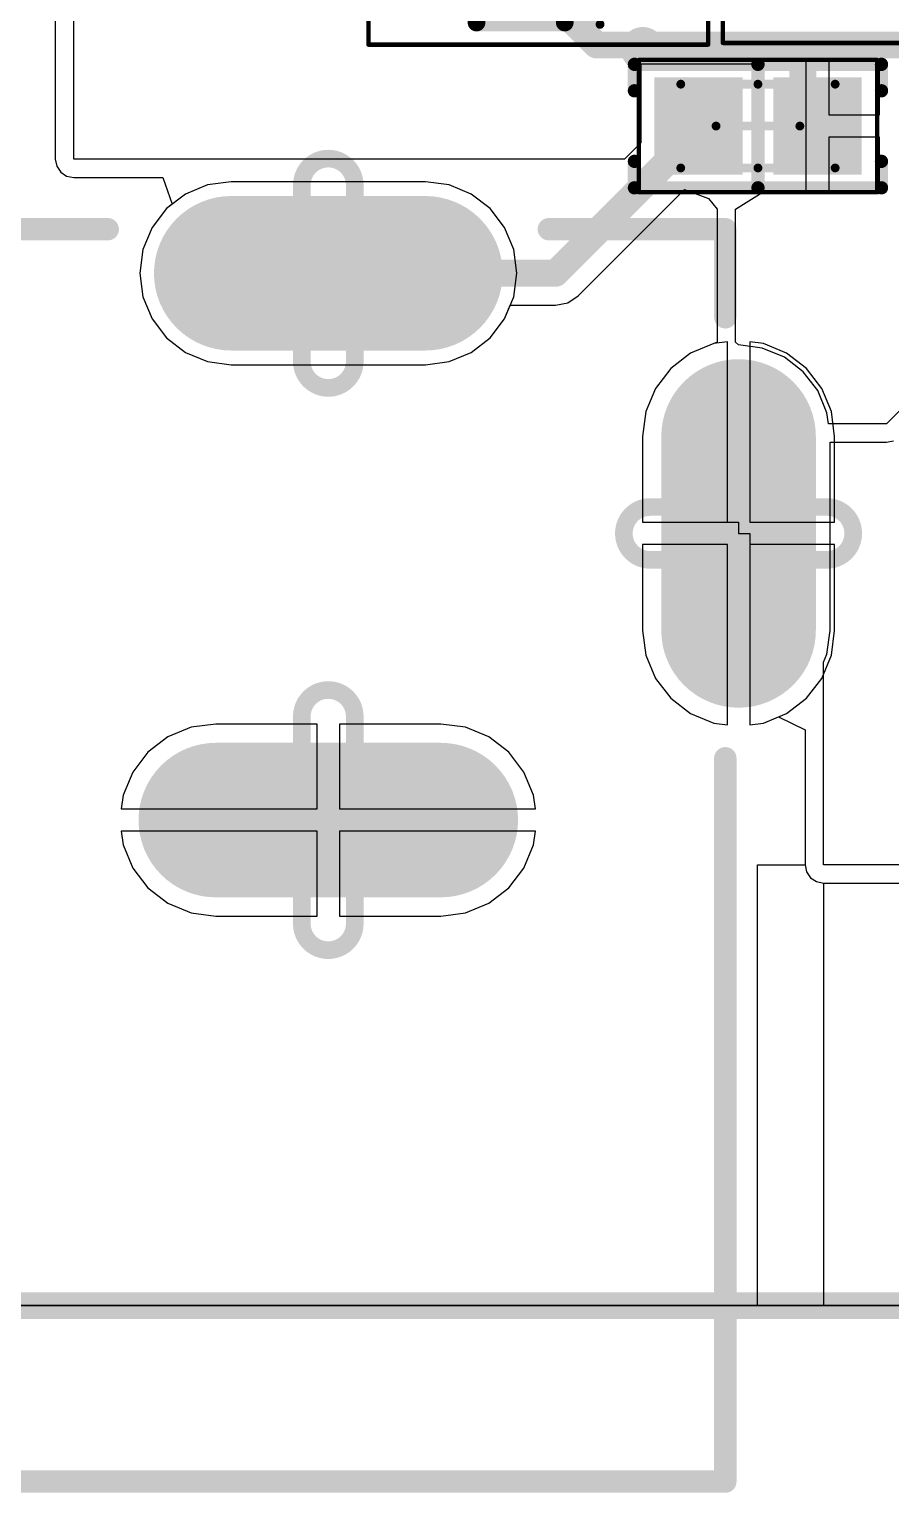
# Model space of a CAD drawing. Header units: millimetres. Extents: x 45 to 209, y 90 to 189.
# Drawn here: x 55.82 to 65.58, y 90.25 to 106.84 of the extents above; entities that cross this region are included whole.
import ezdxf

# ---------------------------------------------------------------- set-up
doc = ezdxf.new("R2010")
doc.units = ezdxf.units.MM
for name, color, linetype in [('BottomLayer', 5, 'Continuous'), ('BottomSolder', 6, 'Continuous'), ('Mechanical1', 6, 'Continuous'), ('Mechanical13', 56, 'Continuous'), ('Mechanical15', 56, 'Continuous'), ('Mechanical3', 76, 'Continuous'), ('MultiLayer', 9, 'Continuous'), ('PadHoleLayer', 156, 'Continuous'), ('TopLayer', 1, 'Continuous'), ('TopOverlay', 2, 'Continuous'), ('TopPaste', 8, 'Continuous'), ('TopSolder', 216, 'Continuous')]:
    doc.layers.add(name, color=color, linetype=linetype)

# ---------------------------------------------------------------- blocks, each defined once
blk = doc.blocks.new('TI_SOT_23_3_DBZ_5')
at = {"layer": 'Mechanical13', "const_width": 0.1}
for points in [[(0.7, 1.52), (-0.7, 1.52)], [(-0.7, 1.52), (-0.7, -1.52)], [(0.7, 1.52), (0.7, -1.52)], [(0.7, -1.52), (-0.7, -1.52)]]:
    blk.add_lwpolyline(points, dxfattribs=at)
at = {"layer": 'Mechanical13', "const_width": 0.05}
for points in [[(-0.725, 1.52, 1), (-0.675, 1.52, 1)], [(-0.725, 1.52, 1), (-0.675, 1.52, 1)], [(0.675, 1.52, 1), (0.725, 1.52, 1)], [(0.675, 1.52, 1), (0.725, 1.52, 1)], [(-0.725, -1.52, 1), (-0.675, -1.52, 1)], [(-0.725, -1.52, 1), (-0.675, -1.52, 1)], [(0.675, -1.52, 1), (0.725, -1.52, 1)], [(0.675, -1.52, 1), (0.725, -1.52, 1)]]:
    blk.add_lwpolyline(points, format="xyb", close=True, dxfattribs=at)
at = {"layer": 'Mechanical15'}
for points, const_width in [([(1.925, 1.75), (-1.925, 1.75)], 0.05), ([(-1.925, 1.75), (-1.925, -1.75)], 0.05), ([(1.925, 1.75), (1.925, -1.75)], 0.05), ([(0, 0.5), (0, -0.5)], 0.1), ([(0.5, 0), (-0.5, 0)], 0.1), ([(1.925, -1.75), (-1.925, -1.75)], 0.05)]:
    blk.add_lwpolyline(points, dxfattribs=dict(at, const_width=const_width))
for points, const_width in [([(-1.937, 1.75, 1), (-1.913, 1.75, 1)], 0.025), ([(-1.937, 1.75, 1), (-1.913, 1.75, 1)], 0.025), ([(1.913, 1.75, 1), (1.937, 1.75, 1)], 0.025), ([(1.913, 1.75, 1), (1.937, 1.75, 1)], 0.025), ([(-0.025, 0.5, 1), (0.025, 0.5, 1)], 0.05), ([(-0.525, 0, 1), (-0.475, 0, 1)], 0.05), ([(0.475, 0, 1), (0.525, 0, 1)], 0.05), ([(-0.025, -0.5, 1), (0.025, -0.5, 1)], 0.05), ([(-1.937, -1.75, 1), (-1.913, -1.75, 1)], 0.025), ([(-1.937, -1.75, 1), (-1.913, -1.75, 1)], 0.025), ([(1.913, -1.75, 1), (1.937, -1.75, 1)], 0.025), ([(1.913, -1.75, 1), (1.937, -1.75, 1)], 0.025)]:
    blk.add_lwpolyline(points, format="xyb", close=True, dxfattribs=dict(at, const_width=const_width))
at = {"layer": 'TopLayer'}
for points in [[(-0.66, 0.65), (-0.66, 1.25), (-1.71, 0.65), (-1.71, 1.25)], [(1.71, -0.3), (1.71, 0.3), (0.66, -0.3), (0.66, 0.3)], [(-0.66, -1.25), (-0.66, -0.65), (-1.71, -1.25), (-1.71, -0.65)]]:
    blk.add_solid(points, dxfattribs=at)
at = {"layer": 'TopOverlay'}
for points, const_width in [([(-1.06, 1.8, 1), (-1.31, 1.8, 1)], 0.25), ([(-1.372, 1.8, 1), (-1.248, 1.8, 1)], 0.125), ([(-1.122, 1.8, 1), (-0.997, 1.8, 1)], 0.125), ([(-0.35, 1.5, 1), (-0.25, 1.5, 1)], 0.1), ([(0.65, 1.5, 1), (0.75, 1.5, 1)], 0.1), ([(0.65, 1.5, 1), (0.75, 1.5, 1)], 0.1), ([(0.65, 0.7, 1), (0.75, 0.7, 1)], 0.1), ([(0.65, -0.7, 1), (0.75, -0.7, 1)], 0.1), ([(-0.35, -1.5, 1), (-0.25, -1.5, 1)], 0.1), ([(0.65, -1.5, 1), (0.75, -1.5, 1)], 0.1), ([(0.65, -1.5, 1), (0.75, -1.5, 1)], 0.1)]:
    blk.add_lwpolyline(points, format="xyb", close=True, dxfattribs=dict(at, const_width=const_width))
at = {"layer": 'TopOverlay', "const_width": 0.2}
for points in [[(0.7, 1.5), (-0.3, 1.5)], [(0.7, 1.5), (0.7, 0.7)], [(0.7, -0.7), (0.7, -1.5)], [(0.7, -1.5), (-0.3, -1.5)]]:
    blk.add_lwpolyline(points, dxfattribs=at)
at = {"layer": 'TopPaste'}
for points in [[(-0.66, 0.65), (-0.66, 1.25), (-1.71, 0.65), (-1.71, 1.25)], [(1.71, -0.3), (1.71, 0.3), (0.66, -0.3), (0.66, 0.3)], [(-0.66, -1.25), (-0.66, -0.65), (-1.71, -1.25), (-1.71, -0.65)]]:
    blk.add_solid(points, dxfattribs=at)
at = {"layer": 'TopSolder'}
for points in [[(-0.609, 0.599), (-0.609, 1.301), (-1.761, 0.599), (-1.761, 1.301)], [(1.761, -0.351), (1.761, 0.351), (0.609, -0.351), (0.609, 0.351)], [(-0.609, -1.301), (-0.609, -0.599), (-1.761, -1.301), (-1.761, -0.599)]]:
    blk.add_solid(points, dxfattribs=at)
blk = doc.blocks.new('34355DA5_B1DA_47C2_A88A_ECF82120A4F7_8')
at = {"layer": 'Mechanical15'}
for points, const_width in [([(-3.7, 4.65), (3.7, 4.65)], 0.05), ([(-3.7, -4.65), (-3.7, 4.65)], 0.05), ([(3.7, -4.65), (3.7, 4.65)], 0.05), ([(0, -0.5), (0, 0.5)], 0.1), ([(-0.5, 0), (0.5, 0)], 0.1), ([(-3.7, -4.65), (3.7, -4.65)], 0.05)]:
    blk.add_lwpolyline(points, dxfattribs=dict(at, const_width=const_width))
for points, const_width in [([(-3.712, 4.65, 1), (-3.688, 4.65, 1)], 0.025), ([(-3.712, 4.65, 1), (-3.688, 4.65, 1)], 0.025), ([(3.688, 4.65, 1), (3.712, 4.65, 1)], 0.025), ([(3.688, 4.65, 1), (3.712, 4.65, 1)], 0.025), ([(-0.025, 0.5, 1), (0.025, 0.5, 1)], 0.05), ([(-0.525, 0, 1), (-0.475, 0, 1)], 0.05), ([(0.475, 0, 1), (0.525, 0, 1)], 0.05), ([(-0.025, -0.5, 1), (0.025, -0.5, 1)], 0.05), ([(-3.712, -4.65, 1), (-3.688, -4.65, 1)], 0.025), ([(-3.712, -4.65, 1), (-3.688, -4.65, 1)], 0.025), ([(3.688, -4.65, 1), (3.712, -4.65, 1)], 0.025), ([(3.688, -4.65, 1), (3.712, -4.65, 1)], 0.025)]:
    blk.add_lwpolyline(points, format="xyb", close=True, dxfattribs=dict(at, const_width=const_width))
at = {"layer": 'TopLayer'}
for points in [[(-2, 3.51), (-2, 4.11), (-3.45, 3.51), (-3.45, 4.11)], [(3.45, 3.51), (3.45, 4.11), (2, 3.51), (2, 4.11)], [(-2, 2.24), (-2, 2.84), (-3.45, 2.24), (-3.45, 2.84)], [(3.45, 2.24), (3.45, 2.84), (2, 2.24), (2, 2.84)], [(-2, 0.97), (-2, 1.57), (-3.45, 0.97), (-3.45, 1.57)], [(3.45, 0.97), (3.45, 1.57), (2, 0.97), (2, 1.57)], [(-2, -0.3), (-2, 0.3), (-3.45, -0.3), (-3.45, 0.3)], [(3.45, -0.3), (3.45, 0.3), (2, -0.3), (2, 0.3)], [(-2, -1.57), (-2, -0.97), (-3.45, -1.57), (-3.45, -0.97)], [(3.45, -1.57), (3.45, -0.97), (2, -1.57), (2, -0.97)], [(-2, -2.84), (-2, -2.24), (-3.45, -2.84), (-3.45, -2.24)], [(3.45, -2.84), (3.45, -2.24), (2, -2.84), (2, -2.24)], [(-2, -4.11), (-2, -3.51), (-3.45, -4.11), (-3.45, -3.51)], [(3.45, -4.11), (3.45, -3.51), (2, -4.11), (2, -3.51)]]:
    blk.add_solid(points, dxfattribs=at)
at = {"layer": 'TopOverlay'}
for points, const_width in [([(-2.6, 4.66, 1), (-2.85, 4.66, 1)], 0.25), ([(-2.913, 4.66, 1), (-2.788, 4.66, 1)], 0.125), ([(-2.662, 4.66, 1), (-2.538, 4.66, 1)], 0.125), ([(-1.65, 4.4, 1), (-1.55, 4.4, 1)], 0.1), ([(-1.65, 4.4, 1), (-1.55, 4.4, 1)], 0.1), ([(1.55, 4.4, 1), (1.65, 4.4, 1)], 0.1), ([(1.55, 4.4, 1), (1.65, 4.4, 1)], 0.1), ([(-0.3, 3.4, 1), (-0.9, 3.4, 1)], 0.6), ([(-1.05, 3.4, 1), (-0.75, 3.4, 1)], 0.3), ([(-0.45, 3.4, 1), (-0.15, 3.4, 1)], 0.3), ([(-1.65, -4.4, 1), (-1.55, -4.4, 1)], 0.1), ([(-1.65, -4.4, 1), (-1.55, -4.4, 1)], 0.1), ([(1.55, -4.4, 1), (1.65, -4.4, 1)], 0.1), ([(1.55, -4.4, 1), (1.65, -4.4, 1)], 0.1)]:
    blk.add_lwpolyline(points, format="xyb", close=True, dxfattribs=dict(at, const_width=const_width))
at = {"layer": 'TopOverlay', "const_width": 0.2}
for points in [[(-1.6, 4.4), (1.6, 4.4)], [(-1.6, -4.4), (-1.6, 4.4)], [(1.6, -4.4), (1.6, 4.4)], [(-1.6, -4.4), (1.6, -4.4)]]:
    blk.add_lwpolyline(points, dxfattribs=at)
at = {"layer": 'TopPaste'}
for points in [[(-2, 3.51), (-2, 4.11), (-3.45, 3.51), (-3.45, 4.11)], [(3.45, 3.51), (3.45, 4.11), (2, 3.51), (2, 4.11)], [(-2, 2.24), (-2, 2.84), (-3.45, 2.24), (-3.45, 2.84)], [(3.45, 2.24), (3.45, 2.84), (2, 2.24), (2, 2.84)], [(-2, 0.97), (-2, 1.57), (-3.45, 0.97), (-3.45, 1.57)], [(3.45, 0.97), (3.45, 1.57), (2, 0.97), (2, 1.57)], [(-2, -0.3), (-2, 0.3), (-3.45, -0.3), (-3.45, 0.3)], [(3.45, -0.3), (3.45, 0.3), (2, -0.3), (2, 0.3)], [(-2, -1.57), (-2, -0.97), (-3.45, -1.57), (-3.45, -0.97)], [(3.45, -1.57), (3.45, -0.97), (2, -1.57), (2, -0.97)], [(-2, -2.84), (-2, -2.24), (-3.45, -2.84), (-3.45, -2.24)], [(3.45, -2.84), (3.45, -2.24), (2, -2.84), (2, -2.24)], [(-2, -4.11), (-2, -3.51), (-3.45, -4.11), (-3.45, -3.51)], [(3.45, -4.11), (3.45, -3.51), (2, -4.11), (2, -3.51)]]:
    blk.add_solid(points, dxfattribs=at)
at = {"layer": 'TopSolder'}
for points in [[(-1.949, 3.459), (-1.949, 4.161), (-3.501, 3.459), (-3.501, 4.161)], [(3.501, 3.459), (3.501, 4.161), (1.949, 3.459), (1.949, 4.161)], [(-1.949, 2.189), (-1.949, 2.891), (-3.501, 2.189), (-3.501, 2.891)], [(3.501, 2.189), (3.501, 2.891), (1.949, 2.189), (1.949, 2.891)], [(-1.949, 0.919), (-1.949, 1.621), (-3.501, 0.919), (-3.501, 1.621)], [(3.501, 0.919), (3.501, 1.621), (1.949, 0.919), (1.949, 1.621)], [(-1.949, -0.351), (-1.949, 0.351), (-3.501, -0.351), (-3.501, 0.351)], [(3.501, -0.351), (3.501, 0.351), (1.949, -0.351), (1.949, 0.351)], [(-1.949, -1.621), (-1.949, -0.919), (-3.501, -1.621), (-3.501, -0.919)], [(3.501, -1.621), (3.501, -0.919), (1.949, -1.621), (1.949, -0.919)], [(-1.949, -2.891), (-1.949, -2.189), (-3.501, -2.891), (-3.501, -2.189)], [(3.501, -2.891), (3.501, -2.189), (1.949, -2.891), (1.949, -2.189)], [(-1.949, -4.161), (-1.949, -3.459), (-3.501, -4.161), (-3.501, -3.459)], [(3.501, -4.161), (3.501, -3.459), (1.949, -4.161), (1.949, -3.459)]]:
    blk.add_solid(points, dxfattribs=at)
blk = doc.blocks.new('F0972D8A_C5C0_4A84_836D_A9666EE65C2D_54')
at = {"layer": 'BottomLayer', "const_width": 1.65}
for points in [[(-6.2, 1.275), (-6.2, -1.275)], [(0, 1.1), (0, -1.1)], [(-4.05, -4.65), (-1.85, -4.65)]]:
    blk.add_lwpolyline(points, dxfattribs=at)
at = {"layer": 'BottomLayer', "const_width": 0.825}
for points in [[(-6.612, 1.275, 1), (-5.788, 1.275, 1)], [(-0.412, 1.1, 1), (0.412, 1.1, 1)], [(-0.412, -1.1, 1), (0.412, -1.1, 1)], [(-6.612, -1.275, 1), (-5.788, -1.275, 1)], [(-4.462, -4.65, 1), (-3.638, -4.65, 1)], [(-2.262, -4.65, 1), (-1.438, -4.65, 1)]]:
    blk.add_lwpolyline(points, format="xyb", close=True, dxfattribs=at)
at = {"layer": 'BottomSolder', "const_width": 1.752}
for points in [[(-6.2, 1.275), (-6.2, -1.275)], [(0, 1.1), (0, -1.1)], [(-4.05, -4.65), (-1.85, -4.65)]]:
    blk.add_lwpolyline(points, dxfattribs=at)
at = {"layer": 'BottomSolder', "const_width": 0.876}
for points in [[(-6.638, 1.275, 1), (-5.762, 1.275, 1)], [(-0.438, 1.1, 1), (0.438, 1.1, 1)], [(-0.438, -1.1, 1), (0.438, -1.1, 1)], [(-6.638, -1.275, 1), (-5.762, -1.275, 1)], [(-4.488, -4.65, 1), (-3.612, -4.65, 1)], [(-2.288, -4.65, 1), (-1.412, -4.65, 1)]]:
    blk.add_lwpolyline(points, format="xyb", close=True, dxfattribs=at)
at = {"layer": 'MultiLayer', "const_width": 1.65}
for points in [[(-6.2, 1.275), (-6.2, -1.275)], [(0, 1.1), (0, -1.1)], [(-4.05, -4.65), (-1.85, -4.65)]]:
    blk.add_lwpolyline(points, dxfattribs=at)
at = {"layer": 'MultiLayer', "const_width": 0.825}
for points in [[(-6.612, 1.275, 1), (-5.788, 1.275, 1)], [(-0.412, 1.1, 1), (0.412, 1.1, 1)], [(-0.412, -1.1, 1), (0.412, -1.1, 1)], [(-6.612, -1.275, 1), (-5.788, -1.275, 1)], [(-4.462, -4.65, 1), (-3.638, -4.65, 1)], [(-2.262, -4.65, 1), (-1.438, -4.65, 1)]]:
    blk.add_lwpolyline(points, format="xyb", close=True, dxfattribs=at)
at = {"layer": 'PadHoleLayer', "const_width": 0.2}
for points in [[(-5.025, -0.3), (-7.375, -0.3, -1), (-7.375, 0.3), (-5.025, 0.3, -1)], [(1, -0.3), (-1, -0.3, -1), (-1, 0.3), (1, 0.3, -1)], [(-2.65, -3.65), (-2.65, -5.65, -1), (-3.25, -5.65), (-3.25, -3.65, -1)]]:
    blk.add_lwpolyline(points, format="xyb", close=True, dxfattribs=at)
at = {"layer": 'TopLayer', "const_width": 1.65}
for points in [[(-6.2, 1.275), (-6.2, -1.275)], [(0, 1.1), (0, -1.1)], [(-4.05, -4.65), (-1.85, -4.65)]]:
    blk.add_lwpolyline(points, dxfattribs=at)
at = {"layer": 'TopLayer', "const_width": 0.825}
for points in [[(-6.612, 1.275, 1), (-5.788, 1.275, 1)], [(-0.412, 1.1, 1), (0.412, 1.1, 1)], [(-0.412, -1.1, 1), (0.412, -1.1, 1)], [(-6.612, -1.275, 1), (-5.788, -1.275, 1)], [(-4.462, -4.65, 1), (-3.638, -4.65, 1)], [(-2.262, -4.65, 1), (-1.438, -4.65, 1)]]:
    blk.add_lwpolyline(points, format="xyb", close=True, dxfattribs=at)
at = {"layer": 'TopOverlay', "const_width": 0.254}
for points in [[(-13.7, 4.5), (-11.7, 4.5)], [(-13.7, 4.5), (-13.7, 0)], [(-11.7, 4.5), (0.5, 4.5)], [(0.5, 4.5), (0.5, 2.5)], [(-13.7, 0), (-13.7, -4.5)], [(0.5, -2.5), (0.5, -4.5)], [(-13.7, -4.5), (-11.7, -4.5)], [(-11.7, -4.5), (-5.5, -4.5)], [(-0.5, -4.5), (0.5, -4.5)]]:
    blk.add_lwpolyline(points, dxfattribs=at)
at = {"layer": 'TopOverlay', "const_width": 0.127}
for points in [[(-13.764, 4.5, 1), (-13.637, 4.5, 1)], [(-13.764, 4.5, 1), (-13.637, 4.5, 1)], [(-11.763, 4.5, 1), (-11.636, 4.5, 1)], [(-11.763, 4.5, 1), (-11.636, 4.5, 1)], [(0.436, 4.5, 1), (0.563, 4.5, 1)], [(0.436, 4.5, 1), (0.563, 4.5, 1)], [(0.436, 2.5, 1), (0.563, 2.5, 1)], [(-13.764, 0, 1), (-13.637, 0, 1)], [(-13.764, 0, 1), (-13.637, 0, 1)], [(0.436, -2.5, 1), (0.563, -2.5, 1)], [(-13.764, -4.5, 1), (-13.637, -4.5, 1)], [(-13.764, -4.5, 1), (-13.637, -4.5, 1)], [(-11.763, -4.5, 1), (-11.636, -4.5, 1)], [(-11.763, -4.5, 1), (-11.636, -4.5, 1)], [(-5.563, -4.5, 1), (-5.436, -4.5, 1)], [(-0.563, -4.5, 1), (-0.436, -4.5, 1)], [(0.436, -4.5, 1), (0.563, -4.5, 1)], [(0.436, -4.5, 1), (0.563, -4.5, 1)]]:
    blk.add_lwpolyline(points, format="xyb", close=True, dxfattribs=at)
at = {"layer": 'TopSolder', "const_width": 1.752}
for points in [[(-6.2, 1.275), (-6.2, -1.275)], [(0, 1.1), (0, -1.1)], [(-4.05, -4.65), (-1.85, -4.65)]]:
    blk.add_lwpolyline(points, dxfattribs=at)
at = {"layer": 'TopSolder', "const_width": 0.876}
for points in [[(-6.638, 1.275, 1), (-5.762, 1.275, 1)], [(-0.438, 1.1, 1), (0.438, 1.1, 1)], [(-0.438, -1.1, 1), (0.438, -1.1, 1)], [(-6.638, -1.275, 1), (-5.762, -1.275, 1)], [(-4.488, -4.65, 1), (-3.612, -4.65, 1)], [(-2.288, -4.65, 1), (-1.412, -4.65, 1)]]:
    blk.add_lwpolyline(points, format="xyb", close=True, dxfattribs=at)
blk = doc.blocks.new('FER_0603_1608_60')
at = {"layer": 'Mechanical13', "const_width": 0.1}
for points in [[(-0.875, -0.475), (-0.875, 0.475)], [(-0.875, 0.475), (0.875, 0.475)], [(0.875, -0.475), (0.875, 0.475)], [(-0.875, -0.475), (0.875, -0.475)]]:
    blk.add_lwpolyline(points, dxfattribs=at)
at = {"layer": 'Mechanical13', "const_width": 0.05}
for points in [[(-0.9, 0.475, 1), (-0.85, 0.475, 1)], [(-0.9, 0.475, 1), (-0.85, 0.475, 1)], [(0.85, 0.475, 1), (0.9, 0.475, 1)], [(0.85, 0.475, 1), (0.9, 0.475, 1)], [(-0.9, -0.475, 1), (-0.85, -0.475, 1)], [(-0.9, -0.475, 1), (-0.85, -0.475, 1)], [(0.85, -0.475, 1), (0.9, -0.475, 1)], [(0.85, -0.475, 1), (0.9, -0.475, 1)]]:
    blk.add_lwpolyline(points, format="xyb", close=True, dxfattribs=at)
at = {"layer": 'Mechanical15'}
for points, const_width in [([(-1.35, -0.75), (-1.35, 0.75)], 0.05), ([(-1.35, 0.75), (1.35, 0.75)], 0.05), ([(1.35, -0.75), (1.35, 0.75)], 0.05), ([(0, -0.475), (0, 0.475)], 0.1), ([(-0.475, 0), (0.475, 0)], 0.1), ([(-1.35, -0.75), (1.35, -0.75)], 0.05)]:
    blk.add_lwpolyline(points, dxfattribs=dict(at, const_width=const_width))
for points, const_width in [([(-1.362, 0.75, 1), (-1.338, 0.75, 1)], 0.025), ([(-1.362, 0.75, 1), (-1.338, 0.75, 1)], 0.025), ([(1.338, 0.75, 1), (1.362, 0.75, 1)], 0.025), ([(1.338, 0.75, 1), (1.362, 0.75, 1)], 0.025), ([(-0.025, 0.475, 1), (0.025, 0.475, 1)], 0.05), ([(-0.5, 0, 1), (-0.45, 0, 1)], 0.05), ([(0.45, 0, 1), (0.5, 0, 1)], 0.05), ([(-0.025, -0.475, 1), (0.025, -0.475, 1)], 0.05), ([(-1.362, -0.75, 1), (-1.338, -0.75, 1)], 0.025), ([(-1.362, -0.75, 1), (-1.338, -0.75, 1)], 0.025), ([(1.338, -0.75, 1), (1.362, -0.75, 1)], 0.025), ([(1.338, -0.75, 1), (1.362, -0.75, 1)], 0.025)]:
    blk.add_lwpolyline(points, format="xyb", close=True, dxfattribs=dict(at, const_width=const_width))
at = {"layer": 'TopLayer'}
for points in [[(-0.225, -0.5), (-0.225, 0.5), (-1.125, -0.5), (-1.125, 0.5)], [(1.125, -0.5), (1.125, 0.5), (0.225, -0.5), (0.225, 0.5)]]:
    blk.add_solid(points, dxfattribs=at)
at = {"layer": 'TopOverlay', "const_width": 0.15}
for points in [[(-1.4, 0.7), (1.4, 0.7)], [(-1.4, 0.4), (-1.4, 0.7)], [(0, -0.7), (0, 0.7)], [(1.4, 0.4), (1.4, 0.7)], [(-1.4, -0.7), (-1.4, -0.4)], [(1.4, -0.7), (1.4, -0.4)], [(-1.4, -0.7), (1.4, -0.7)]]:
    blk.add_lwpolyline(points, dxfattribs=at)
at = {"layer": 'TopOverlay', "const_width": 0.075}
for points in [[(-1.438, 0.7, 1), (-1.362, 0.7, 1)], [(-1.438, 0.7, 1), (-1.362, 0.7, 1)], [(-0.038, 0.7, 1), (0.038, 0.7, 1)], [(1.362, 0.7, 1), (1.438, 0.7, 1)], [(1.362, 0.7, 1), (1.438, 0.7, 1)], [(-1.438, 0.4, 1), (-1.362, 0.4, 1)], [(1.362, 0.4, 1), (1.438, 0.4, 1)], [(-1.438, -0.4, 1), (-1.362, -0.4, 1)], [(1.362, -0.4, 1), (1.438, -0.4, 1)], [(-1.438, -0.7, 1), (-1.362, -0.7, 1)], [(-1.438, -0.7, 1), (-1.362, -0.7, 1)], [(-0.038, -0.7, 1), (0.038, -0.7, 1)], [(1.362, -0.7, 1), (1.438, -0.7, 1)], [(1.362, -0.7, 1), (1.438, -0.7, 1)]]:
    blk.add_lwpolyline(points, format="xyb", close=True, dxfattribs=at)
at = {"layer": 'TopPaste'}
for points in [[(-0.225, -0.5), (-0.225, 0.5), (-1.125, -0.5), (-1.125, 0.5)], [(1.125, -0.5), (1.125, 0.5), (0.225, -0.5), (0.225, 0.5)]]:
    blk.add_solid(points, dxfattribs=at)
at = {"layer": 'TopSolder'}
for points in [[(-0.174, -0.551), (-0.174, 0.551), (-1.176, -0.551), (-1.176, 0.551)], [(1.176, -0.551), (1.176, 0.551), (0.174, -0.551), (0.174, 0.551)]]:
    blk.add_solid(points, dxfattribs=at)

msp = doc.modelspace()

# ---------------------------------------------------------------- linework, layer by layer
at = {"layer": 'BottomLayer'}
for p, q in [((57.839, 105.074), (57.589, 104.97)), ((58.107, 105.109), (57.839, 105.074)), ((60.307, 105.109), (58.107, 105.109)), ((60.576, 105.074), (60.307, 105.109)), ((60.826, 104.97), (60.576, 105.074)), ((57.589, 104.97), (57.374, 104.806)), ((61.041, 104.806), (60.826, 104.97)), ((57.374, 104.806), (57.209, 104.591)), ((61.206, 104.591), (61.041, 104.806)), ((57.209, 104.591), (57.106, 104.341)), ((61.309, 104.341), (61.206, 104.591)), ((57.106, 104.341), (57.07, 104.072)), ((61.344, 104.072), (61.309, 104.341)), ((57.07, 104.072), (57.106, 103.804)), ((61.309, 103.804), (61.344, 104.072)), ((57.106, 103.804), (57.209, 103.554)), ((61.206, 103.554), (61.309, 103.804)), ((57.209, 103.554), (57.374, 103.339)), ((61.041, 103.339), (61.206, 103.554)), ((57.374, 103.339), (57.589, 103.174)), ((60.826, 103.174), (61.041, 103.339)), ((63.576, 103.274), (63.313, 103.165)), ((63.73, 103.294), (63.576, 103.274)), ((63.73, 101.249), (63.73, 103.294)), ((64.139, 103.274), (63.984, 103.294)), ((63.984, 103.294), (63.984, 101.249)), ((64.402, 103.165), (64.139, 103.274)), ((57.589, 103.174), (57.839, 103.071)), ((57.839, 103.071), (58.107, 103.035)), ((60.307, 103.035), (60.576, 103.071)), ((60.576, 103.071), (60.826, 103.174)), ((63.313, 103.165), (63.088, 102.992)), ((64.627, 102.992), (64.402, 103.165)), ((58.107, 103.035), (60.307, 103.035)), ((63.088, 102.992), (62.915, 102.766)), ((64.8, 102.766), (64.627, 102.992)), ((62.915, 102.766), (62.806, 102.504)), ((64.909, 102.504), (64.8, 102.766)), ((62.806, 102.504), (62.769, 102.222)), ((64.946, 102.222), (64.909, 102.504)), ((62.769, 102.222), (62.769, 101.249)), ((64.946, 101.249), (64.946, 102.222)), ((62.769, 101.249), (63.73, 101.249)), ((63.984, 101.249), (64.946, 101.249)), ((63.73, 100.995), (62.769, 100.995)), ((62.769, 100.995), (62.769, 100.022)), ((63.73, 98.951), (63.73, 100.995)), ((64.946, 100.995), (63.984, 100.995)), ((63.984, 100.995), (63.984, 98.951)), ((64.946, 100.022), (64.946, 100.995)), ((62.769, 100.022), (62.806, 99.741)), ((64.909, 99.741), (64.946, 100.022)), ((62.806, 99.741), (62.915, 99.478)), ((64.8, 99.478), (64.909, 99.741)), ((62.915, 99.478), (63.088, 99.253)), ((64.627, 99.253), (64.8, 99.478)), ((63.088, 99.253), (63.313, 99.08)), ((64.402, 99.08), (64.627, 99.253)), ((63.313, 99.08), (63.576, 98.971)), ((64.139, 98.971), (64.402, 99.08)), ((57.651, 98.924), (57.388, 98.815)), ((57.932, 98.961), (57.651, 98.924)), ((59.08, 98.961), (57.932, 98.961)), ((59.08, 97.999), (59.08, 98.961)), ((60.482, 98.961), (59.334, 98.961)), ((59.334, 98.961), (59.334, 97.999)), ((60.764, 98.924), (60.482, 98.961)), ((61.027, 98.815), (60.764, 98.924)), ((63.576, 98.971), (63.73, 98.951)), ((63.984, 98.951), (64.139, 98.971)), ((57.388, 98.815), (57.163, 98.642)), ((61.252, 98.642), (61.027, 98.815)), ((57.163, 98.642), (56.99, 98.416)), ((61.425, 98.416), (61.252, 98.642)), ((56.99, 98.416), (56.881, 98.154)), ((61.534, 98.154), (61.425, 98.416)), ((56.881, 98.154), (56.861, 97.999)), ((61.554, 97.999), (61.534, 98.154)), ((56.861, 97.999), (59.08, 97.999)), ((59.334, 97.999), (61.554, 97.999)), ((59.08, 97.745), (56.861, 97.745)), ((56.861, 97.745), (56.881, 97.591)), ((59.08, 96.784), (59.08, 97.745)), ((61.554, 97.745), (59.334, 97.745)), ((59.334, 97.745), (59.334, 96.784)), ((61.534, 97.591), (61.554, 97.745)), ((56.881, 97.591), (56.99, 97.328)), ((61.425, 97.328), (61.534, 97.591)), ((56.99, 97.328), (57.163, 97.103)), ((61.252, 97.103), (61.425, 97.328)), ((57.163, 97.103), (57.388, 96.93)), ((61.027, 96.93), (61.252, 97.103)), ((57.388, 96.93), (57.651, 96.821)), ((60.764, 96.821), (61.027, 96.93)), ((57.651, 96.821), (57.932, 96.784)), ((57.932, 96.784), (59.08, 96.784)), ((59.334, 96.784), (60.482, 96.784)), ((60.482, 96.784), (60.764, 96.821)), ((70.269, 92.366), (45.307, 92.372))]:
    msp.add_line(p, q, dxfattribs=at)
at = {"layer": 'Mechanical1', "const_width": 0.305}
msp.add_lwpolyline([(45.314, 92.366), (70.564, 92.366)], dxfattribs=at)
at = {"layer": 'Mechanical3', "const_width": 0.305}
for points in [[(57.707, 104.247), (60.707, 104.247)], [(57.707, 104.247), (60.707, 103.897)], [(57.707, 103.897), (60.707, 104.247)], [(57.707, 103.897), (60.707, 103.897)], [(57.707, 97.772), (60.707, 97.972)], [(57.707, 97.972), (60.707, 97.772)], [(57.707, 97.972), (60.707, 97.972)], [(57.707, 97.772), (60.707, 97.772)]]:
    msp.add_lwpolyline(points, dxfattribs=at)
at = {"layer": 'Mechanical3', "const_width": 0.152}
for points in [[(57.631, 104.247, 1), (57.784, 104.247, 1)], [(57.631, 104.247, 1), (57.784, 104.247, 1)], [(60.631, 104.247, 1), (60.784, 104.247, 1)], [(60.631, 104.247, 1), (60.784, 104.247, 1)], [(57.631, 103.897, 1), (57.784, 103.897, 1)], [(57.631, 103.897, 1), (57.784, 103.897, 1)], [(60.631, 103.897, 1), (60.784, 103.897, 1)], [(60.631, 103.897, 1), (60.784, 103.897, 1)], [(57.631, 97.972, 1), (57.784, 97.972, 1)], [(57.631, 97.972, 1), (57.784, 97.972, 1)], [(60.631, 97.972, 1), (60.784, 97.972, 1)], [(60.631, 97.972, 1), (60.784, 97.972, 1)], [(57.631, 97.772, 1), (57.784, 97.772, 1)], [(57.631, 97.772, 1), (57.784, 97.772, 1)], [(60.631, 97.772, 1), (60.784, 97.772, 1)], [(60.631, 97.772, 1), (60.784, 97.772, 1)]]:
    msp.add_lwpolyline(points, format="xyb", close=True, dxfattribs=at)
at = {"layer": 'TopLayer'}
for p, q in [((56.113, 114.866), (56.113, 105.377)), ((56.321, 105.366), (56.321, 114.866)), ((64.048, 106.444), (62.748, 106.444)), ((62.748, 106.444), (62.748, 105.55)), ((64.625, 106.495), (64.048, 106.495)), ((64.048, 106.495), (64.048, 106.444)), ((64.625, 105.741), (64.625, 106.495)), ((65.456, 106.495), (64.879, 106.495)), ((64.879, 106.495), (64.879, 105.868)), ((65.456, 105.868), (65.456, 106.495)), ((64.879, 105.868), (65.456, 105.868)), ((64.625, 104.987), (64.625, 105.741)), ((62.748, 105.55), (62.564, 105.366)), ((65.456, 105.614), (64.879, 105.614)), ((64.879, 105.614), (64.879, 104.987)), ((65.456, 104.987), (65.456, 105.614)), ((56.113, 105.377), (56.113, 105.366)), ((56.113, 105.366), (56.113, 105.366)), ((56.113, 105.366), (56.129, 105.286)), ((56.129, 105.286), (56.174, 105.219)), ((56.174, 105.219), (56.241, 105.174)), ((62.564, 105.366), (56.321, 105.366)), ((56.241, 105.174), (56.321, 105.158)), ((56.321, 105.158), (56.321, 105.158)), ((56.321, 105.158), (56.332, 105.158)), ((56.332, 105.158), (57.333, 105.158)), ((57.333, 105.158), (57.437, 104.854)), ((62.04, 103.816), (63.246, 105.023)), ((63.246, 105.023), (63.517, 104.92)), ((63.517, 104.92), (63.613, 104.799)), ((63.821, 104.799), (64.125, 104.987)), ((64.125, 104.987), (64.625, 104.987)), ((64.879, 104.987), (65.456, 104.987)), ((57.374, 104.806), (57.209, 104.591)), ((57.437, 104.854), (57.374, 104.806)), ((63.613, 104.799), (63.613, 103.292)), ((63.821, 103.292), (63.821, 104.799)), ((57.209, 104.591), (57.106, 104.341)), ((57.106, 104.341), (57.07, 104.072)), ((57.07, 104.072), (57.106, 103.804)), ((57.106, 103.804), (57.209, 103.554)), ((61.206, 103.554), (61.27, 103.71)), ((61.27, 103.71), (61.783, 103.71)), ((61.783, 103.71), (61.922, 103.737)), ((61.783, 103.71), (61.783, 103.71)), ((61.922, 103.737), (62.04, 103.816)), ((57.209, 103.554), (57.374, 103.339)), ((61.041, 103.339), (61.206, 103.554)), ((57.374, 103.339), (57.589, 103.174)), ((60.826, 103.174), (61.041, 103.339)), ((63.576, 103.274), (63.313, 103.165)), ((63.613, 103.292), (63.576, 103.274)), ((63.857, 103.259), (63.821, 103.292)), ((64.126, 103.224), (63.857, 103.259)), ((64.376, 103.12), (64.126, 103.224)), ((57.589, 103.174), (57.839, 103.071)), ((57.839, 103.071), (58.107, 103.035)), ((60.307, 103.035), (60.576, 103.071)), ((60.576, 103.071), (60.826, 103.174)), ((63.313, 103.165), (63.088, 102.992)), ((64.591, 102.956), (64.376, 103.12)), ((58.107, 103.035), (60.307, 103.035)), ((63.088, 102.992), (62.915, 102.766)), ((64.756, 102.741), (64.591, 102.956)), ((62.915, 102.766), (62.806, 102.504)), ((64.859, 102.491), (64.756, 102.741)), ((65.748, 102.581), (65.532, 102.366)), ((62.806, 102.504), (62.769, 102.222)), ((64.876, 102.366), (64.859, 102.491)), ((62.769, 102.222), (62.769, 101.249)), ((65.532, 102.366), (64.876, 102.366)), ((64.894, 100.022), (64.894, 102.158)), ((64.894, 102.158), (65.532, 102.158)), ((65.532, 102.158), (65.612, 102.174)), ((65.532, 102.158), (65.532, 102.158)), ((62.769, 101.249), (63.857, 101.249)), ((63.857, 101.249), (63.857, 101.122)), ((63.857, 101.122), (63.984, 101.122)), ((63.984, 101.122), (63.984, 98.951)), ((63.73, 100.995), (62.769, 100.995)), ((62.769, 100.995), (62.769, 100.022)), ((63.73, 98.951), (63.73, 100.995)), ((62.769, 100.022), (62.806, 99.741)), ((64.859, 99.754), (64.894, 100.022)), ((62.806, 99.741), (62.915, 99.478)), ((64.821, 99.661), (64.859, 99.754)), ((64.821, 97.366), (64.821, 99.661)), ((62.915, 99.478), (63.088, 99.253)), ((63.088, 99.253), (63.313, 99.08)), ((63.313, 99.08), (63.576, 98.971)), ((57.651, 98.924), (57.388, 98.815)), ((57.932, 98.961), (57.651, 98.924)), ((59.08, 98.961), (57.932, 98.961)), ((59.08, 97.999), (59.08, 98.961)), ((60.482, 98.961), (59.334, 98.961)), ((59.334, 98.961), (59.334, 97.999)), ((60.764, 98.924), (60.482, 98.961)), ((61.027, 98.815), (60.764, 98.924)), ((63.576, 98.971), (63.73, 98.951)), ((63.984, 98.951), (64.139, 98.971)), ((64.139, 98.971), (64.309, 99.041)), ((64.309, 99.041), (64.613, 98.894)), ((57.388, 98.815), (57.163, 98.642)), ((61.252, 98.642), (61.027, 98.815)), ((64.613, 98.894), (64.613, 97.377)), ((57.163, 98.642), (56.99, 98.416)), ((61.425, 98.416), (61.252, 98.642)), ((56.99, 98.416), (56.881, 98.154)), ((61.534, 98.154), (61.425, 98.416)), ((56.881, 98.154), (56.861, 97.999)), ((61.554, 97.999), (61.534, 98.154)), ((56.861, 97.999), (59.08, 97.999)), ((59.334, 97.999), (61.554, 97.999)), ((59.08, 97.745), (56.861, 97.745)), ((56.861, 97.745), (56.881, 97.591)), ((59.08, 96.784), (59.08, 97.745)), ((61.554, 97.745), (59.334, 97.745)), ((59.334, 97.745), (59.334, 96.784)), ((61.534, 97.591), (61.554, 97.745)), ((56.881, 97.591), (56.99, 97.328)), ((61.425, 97.328), (61.534, 97.591)), ((56.99, 97.328), (57.163, 97.103)), ((61.252, 97.103), (61.425, 97.328)), ((64.071, 92.366), (64.071, 97.366)), ((64.071, 97.366), (64.613, 97.366)), ((64.613, 97.377), (64.613, 97.366)), ((64.613, 97.366), (64.613, 97.366)), ((64.613, 97.366), (64.629, 97.286)), ((64.613, 97.366), (64.613, 97.366)), ((64.613, 97.366), (64.629, 97.286)), ((64.629, 97.286), (64.674, 97.219)), ((64.629, 97.286), (64.674, 97.219)), ((74.321, 97.366), (64.821, 97.366)), ((57.163, 97.103), (57.388, 96.93)), ((61.027, 96.93), (61.252, 97.103)), ((64.674, 97.219), (64.674, 97.219)), ((64.674, 97.219), (64.741, 97.174)), ((64.674, 97.219), (64.674, 97.219)), ((64.674, 97.219), (64.741, 97.174)), ((64.741, 97.174), (64.821, 97.158)), ((64.741, 97.174), (64.821, 97.158)), ((64.821, 97.158), (64.821, 97.158)), ((64.821, 97.158), (64.832, 97.158)), ((64.821, 97.158), (64.821, 97.158)), ((64.821, 97.158), (64.821, 92.366)), ((64.832, 97.158), (74.321, 97.158)), ((57.388, 96.93), (57.651, 96.821)), ((60.764, 96.821), (61.027, 96.93)), ((57.651, 96.821), (57.932, 96.784)), ((57.932, 96.784), (59.08, 96.784)), ((59.334, 96.784), (60.482, 96.784)), ((60.482, 96.784), (60.764, 96.821)), ((64.821, 92.366), (45.609, 92.366)), ((70.321, 92.366), (64.071, 92.366))]:
    msp.add_line(p, q, dxfattribs=at)
at = {"layer": 'TopLayer', "const_width": 0.305}
for points in [[(61.891, 107.017), (62.248, 106.66)], [(62.248, 106.66), (64.585, 106.66)], [(64.585, 106.66), (69.65, 106.66)], [(64.585, 105.908), (64.585, 106.66)], [(64.585, 105.908), (64.752, 105.741)], [(63.402, 105.691), (63.402, 105.741)], [(61.783, 104.072), (63.402, 105.691)], [(59.207, 104.072), (61.783, 104.072)]]:
    msp.add_lwpolyline(points, dxfattribs=at)
at = {"layer": 'TopLayer', "const_width": 0.152}
for points in [[(62.172, 106.66, 1), (62.324, 106.66, 1)], [(62.172, 106.66, 1), (62.324, 106.66, 1)], [(64.508, 106.66, 1), (64.661, 106.66, 1)], [(64.508, 106.66, 1), (64.661, 106.66, 1)], [(64.508, 106.66, 1), (64.661, 106.66, 1)], [(64.508, 105.908, 1), (64.661, 105.908, 1)], [(64.508, 105.908, 1), (64.661, 105.908, 1)], [(63.325, 105.741, 1), (63.478, 105.741, 1)], [(64.675, 105.741, 1), (64.828, 105.741, 1)], [(63.325, 105.691, 1), (63.478, 105.691, 1)], [(63.325, 105.691, 1), (63.478, 105.691, 1)], [(59.131, 104.072, 1), (59.284, 104.072, 1)], [(61.707, 104.072, 1), (61.86, 104.072, 1)], [(61.707, 104.072, 1), (61.86, 104.072, 1)]]:
    msp.add_lwpolyline(points, format="xyb", close=True, dxfattribs=at)

# ---------------------------------------------------------------- block references
for name, p in [('34355DA5_B1DA_47C2_A88A_ECF82120A4F7_8', (67.379, 111.333)), ('FER_0603_1608_60', (64.077, 105.741))]:
    msp.add_blockref(name, p)
for name, p, rotation in [('TI_SOT_23_3_DBZ_5', (61.587, 108.414), 180), ('F0972D8A_C5C0_4A84_836D_A9666EE65C2D_54', (59.207, 104.072), 90)]:
    msp.add_blockref(name, p, dxfattribs=dict(rotation=rotation))

doc.saveas('drawing.dxf')
